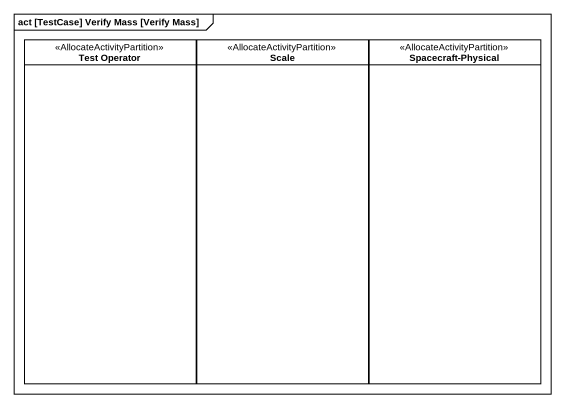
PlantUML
@startuml
mainframe act [TestCase] Verify Mass [Verify Mass]
hide empty description
state "Test Operator" as Test_Operator <<AllocateActivityPartition>>
state "Scale" as Scale_ <<AllocateActivityPartition>>
state "Spacecraft-Physical" as Spacecraft_Physical <<AllocateActivityPartition>>
@enduml
